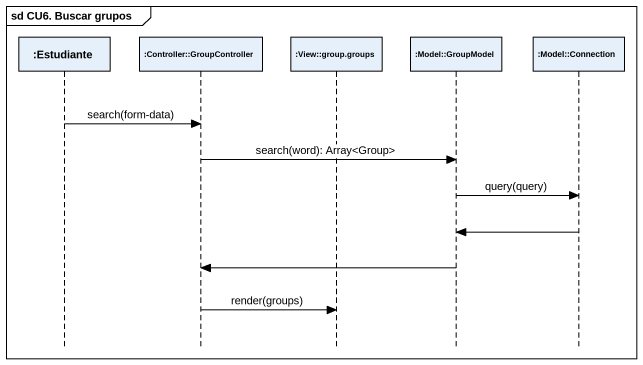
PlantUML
@startuml
mainframe sd CU6. Buscar grupos
hide footbox
participant ":Estudiante" as Estudiante
participant ":Controller::GroupController" as Controller_GroupController
participant ":View::group.groups" as View_group_groups
participant ":Model::GroupModel" as Model_GroupModel
participant ":Model::Connection" as Model_Connection

Estudiante -> Controller_GroupController : search(form-data)
Controller_GroupController -> Model_GroupModel : search(word): Array<Group>
Model_GroupModel -> Model_Connection : query(query)
Model_Connection -> Model_GroupModel
Model_GroupModel -> Controller_GroupController
Controller_GroupController -> View_group_groups : render(groups)
@enduml
